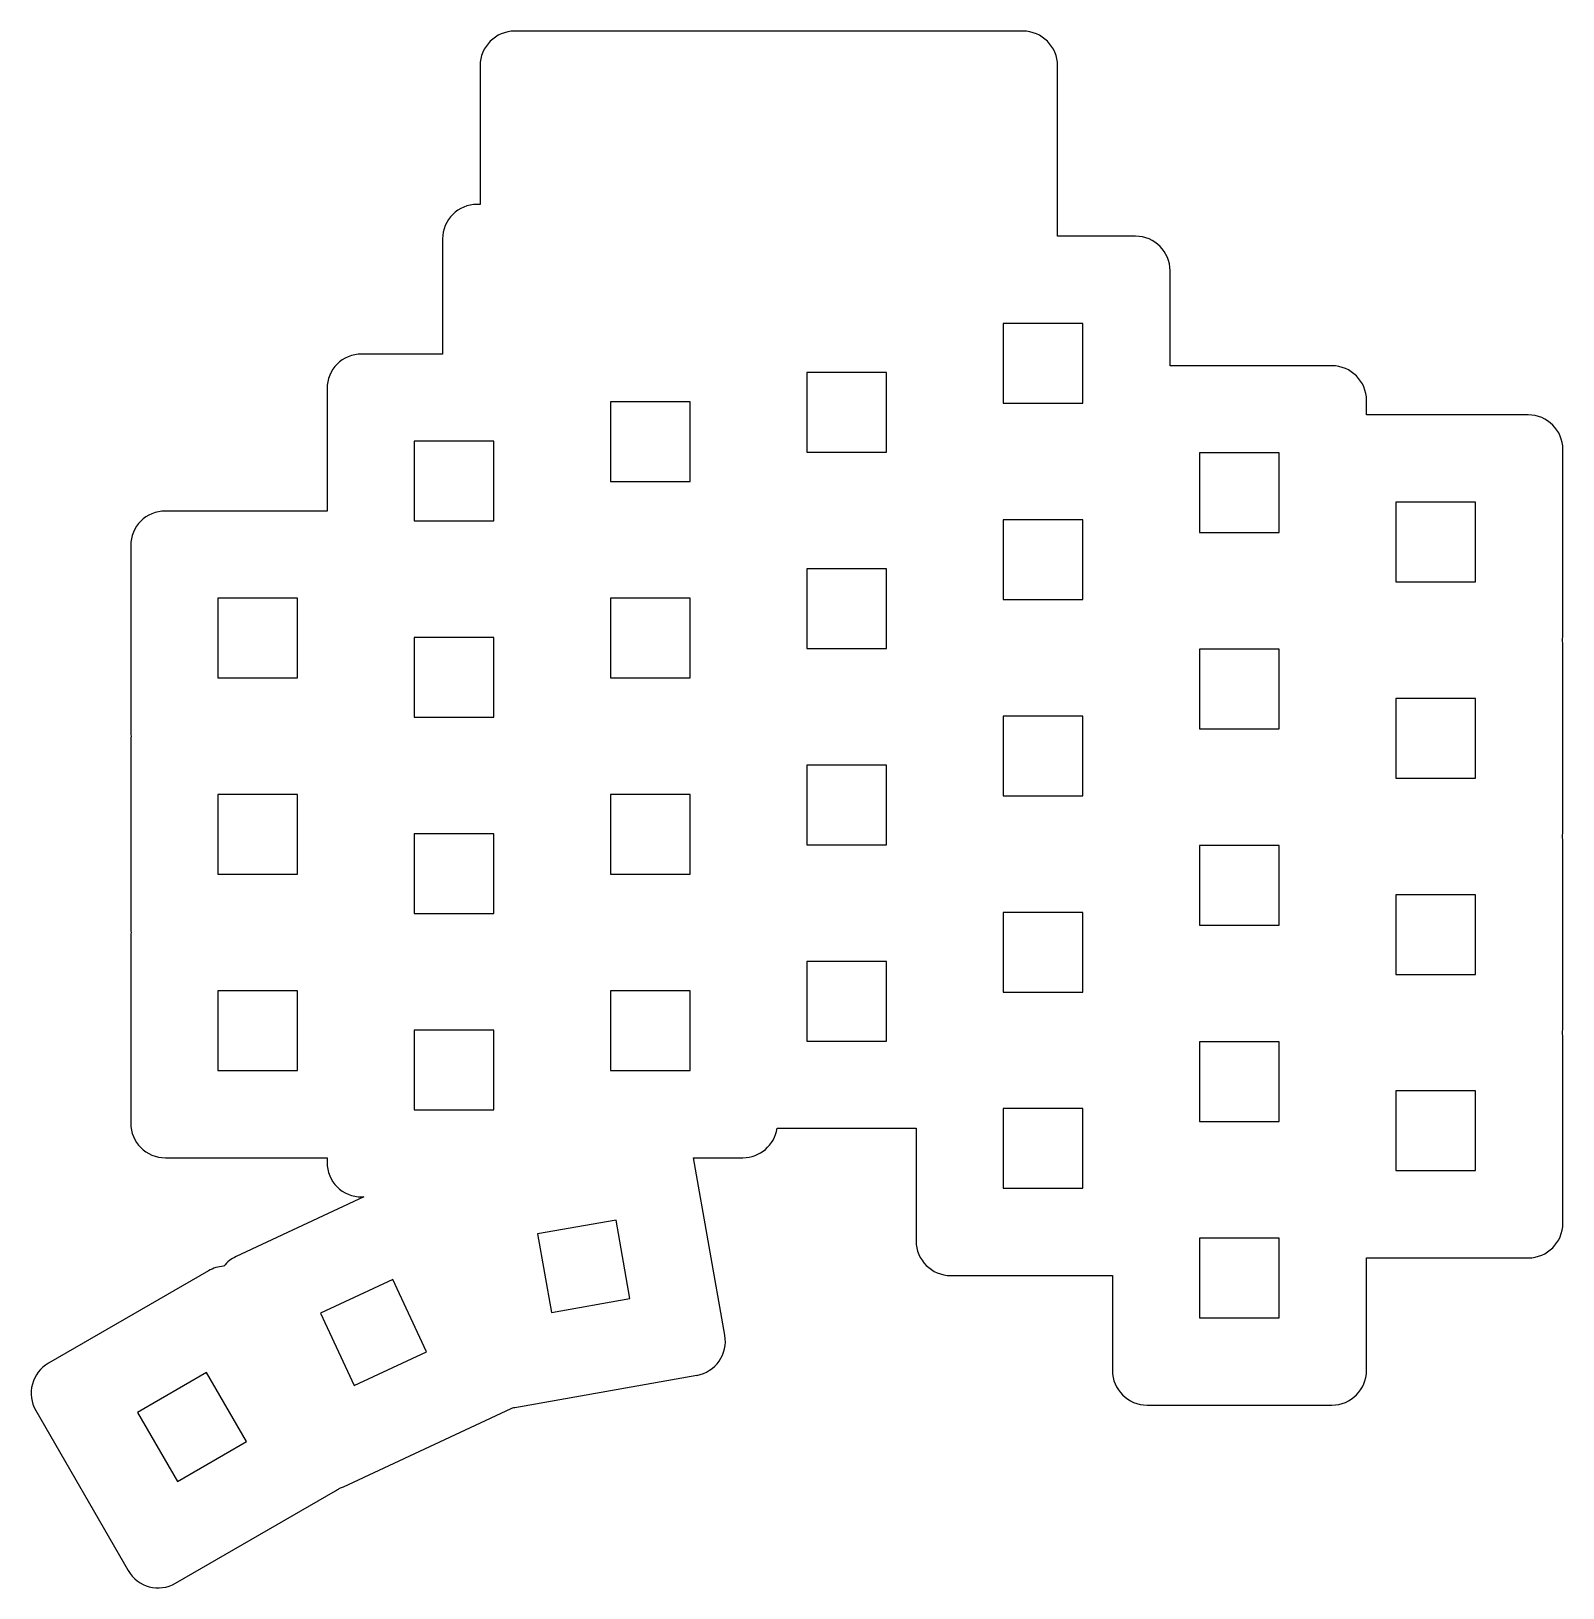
# Model space of a CAD drawing. Header units: millimetres. Extents: x 183 to 316, y -173 to -38.
import ezdxf

# ---------------------------------------------------------------- set-up
doc = ezdxf.new("R2010")
doc.units = ezdxf.units.MM

msp = doc.modelspace()

# ---------------------------------------------------------------- linework, layer by layer
for p, q in [((269.25, -37.77), (225.25, -37.77)), ((222.25, -40.77), (222.25, -52.77)), ((272.25, -55.53), (272.25, -40.77)), ((222.25, -52.77), (222, -52.77)), ((219, -55.77), (219, -65.73)), ((279, -55.53), (272.25, -55.53)), ((282, -66.75), (282, -58.53)), ((274.45, -63.08), (267.55, -63.08)), ((267.55, -63.08), (267.55, -69.98)), ((274.45, -69.98), (274.45, -63.08)), ((219, -65.73), (212, -65.73)), ((257.45, -67.33), (250.55, -67.33)), ((250.55, -67.33), (250.55, -74.23)), ((257.45, -74.23), (257.45, -67.33)), ((296, -66.75), (282, -66.75)), ((209, -68.73), (209, -79.33)), ((240.45, -69.88), (233.55, -69.88)), ((233.55, -69.88), (233.55, -76.78)), ((240.45, -76.78), (240.45, -69.88)), ((267.55, -69.98), (274.45, -69.98)), ((299, -71), (299, -69.75)), ((313, -71), (299, -71)), ((223.45, -73.28), (216.55, -73.28)), ((216.55, -73.28), (216.55, -80.18)), ((223.45, -80.18), (223.45, -73.28)), ((316, -90), (316, -74)), ((250.55, -74.23), (257.45, -74.23)), ((291.45, -74.3), (284.55, -74.3)), ((284.55, -74.3), (284.55, -81.2)), ((291.45, -81.2), (291.45, -74.3)), ((233.55, -76.78), (240.45, -76.78)), ((209, -79.33), (195, -79.33)), ((308.45, -78.55), (301.55, -78.55)), ((301.55, -78.55), (301.55, -85.45)), ((308.45, -85.45), (308.45, -78.55)), ((216.55, -80.18), (223.45, -80.18)), ((274.45, -80.08), (267.55, -80.08)), ((267.55, -80.08), (267.55, -86.98)), ((274.45, -86.98), (274.45, -80.08)), ((284.55, -81.2), (291.45, -81.2)), ((192, -82.33), (192, -98.33)), ((257.45, -84.33), (250.55, -84.33)), ((250.55, -84.33), (250.55, -91.23)), ((257.45, -91.23), (257.45, -84.33)), ((301.55, -85.45), (308.45, -85.45)), ((206.45, -86.88), (199.55, -86.88)), ((199.55, -86.88), (199.55, -93.78)), ((206.45, -93.78), (206.45, -86.88)), ((240.45, -86.88), (233.55, -86.88)), ((233.55, -86.88), (233.55, -93.78)), ((240.45, -93.78), (240.45, -86.88)), ((267.55, -86.98), (274.45, -86.98)), ((223.45, -90.28), (216.55, -90.28)), ((216.55, -90.28), (216.55, -97.18)), ((223.45, -97.18), (223.45, -90.28)), ((250.55, -91.23), (257.45, -91.23)), ((291.45, -91.3), (284.55, -91.3)), ((284.55, -91.3), (284.55, -98.2)), ((291.45, -98.2), (291.45, -91.3)), ((316, -107), (316, -91)), ((199.55, -93.78), (206.45, -93.78)), ((233.55, -93.78), (240.45, -93.78)), ((308.45, -95.55), (301.55, -95.55)), ((301.55, -95.55), (301.55, -102.45)), ((308.45, -102.45), (308.45, -95.55)), ((216.55, -97.18), (223.45, -97.18)), ((274.45, -97.08), (267.55, -97.08)), ((267.55, -97.08), (267.55, -103.98)), ((274.45, -103.98), (274.45, -97.08)), ((284.55, -98.2), (291.45, -98.2)), ((192, -99.33), (192, -115.33)), ((257.45, -101.33), (250.55, -101.33)), ((250.55, -101.33), (250.55, -108.23)), ((257.45, -108.23), (257.45, -101.33)), ((301.55, -102.45), (308.45, -102.45)), ((206.45, -103.88), (199.55, -103.88)), ((199.55, -103.88), (199.55, -110.78)), ((206.45, -110.78), (206.45, -103.88)), ((240.45, -103.88), (233.55, -103.88)), ((233.55, -103.88), (233.55, -110.78)), ((240.45, -110.78), (240.45, -103.88)), ((267.55, -103.98), (274.45, -103.98)), ((223.45, -107.28), (216.55, -107.28)), ((216.55, -107.28), (216.55, -114.18)), ((223.45, -114.18), (223.45, -107.28)), ((250.55, -108.23), (257.45, -108.23)), ((291.45, -108.3), (284.55, -108.3)), ((284.55, -108.3), (284.55, -115.2)), ((291.45, -115.2), (291.45, -108.3)), ((316, -124), (316, -108)), ((199.55, -110.78), (206.45, -110.78)), ((233.55, -110.78), (240.45, -110.78)), ((308.45, -112.55), (301.55, -112.55)), ((301.55, -112.55), (301.55, -119.45)), ((308.45, -119.45), (308.45, -112.55)), ((216.55, -114.18), (223.45, -114.18)), ((274.45, -114.08), (267.55, -114.08)), ((267.55, -114.08), (267.55, -120.98)), ((274.45, -120.98), (274.45, -114.08)), ((284.55, -115.2), (291.45, -115.2)), ((192, -116.33), (192, -132.33)), ((257.45, -118.33), (250.55, -118.33)), ((250.55, -118.33), (250.55, -125.23)), ((257.45, -125.23), (257.45, -118.33)), ((301.55, -119.45), (308.45, -119.45)), ((206.45, -120.88), (199.55, -120.88)), ((199.55, -120.88), (199.55, -127.78)), ((206.45, -127.78), (206.45, -120.88)), ((240.45, -120.88), (233.55, -120.88)), ((233.55, -120.88), (233.55, -127.78)), ((240.45, -127.78), (240.45, -120.88)), ((267.55, -120.98), (274.45, -120.98)), ((223.45, -124.28), (216.55, -124.28)), ((216.55, -124.28), (216.55, -131.18)), ((223.45, -131.18), (223.45, -124.28)), ((250.55, -125.23), (257.45, -125.23)), ((291.45, -125.3), (284.55, -125.3)), ((284.55, -125.3), (284.55, -132.2)), ((291.45, -132.2), (291.45, -125.3)), ((316, -141), (316, -125)), ((199.55, -127.78), (206.45, -127.78)), ((233.55, -127.78), (240.45, -127.78)), ((308.45, -129.55), (301.55, -129.55)), ((301.55, -129.55), (301.55, -136.45)), ((308.45, -136.45), (308.45, -129.55)), ((216.55, -131.18), (223.45, -131.18)), ((274.45, -131.08), (267.55, -131.08)), ((267.55, -131.08), (267.55, -137.98)), ((274.45, -137.98), (274.45, -131.08)), ((247.97, -132.78), (260, -132.78)), ((260, -132.78), (260, -142.53)), ((284.55, -132.2), (291.45, -132.2)), ((195, -135.33), (209, -135.33)), ((209, -135.33), (209, -135.73)), ((240.73, -135.33), (245, -135.33)), ((243.44, -150.7), (240.73, -135.33)), ((301.55, -136.45), (308.45, -136.45)), ((212.17, -138.73), (201.13, -143.88)), ((212, -138.73), (212.17, -138.73)), ((267.55, -137.98), (274.45, -137.98)), ((234.02, -140.73), (227.22, -141.93)), ((235.22, -147.53), (234.02, -140.73)), ((227.22, -141.93), (228.42, -148.73)), ((291.45, -142.3), (284.55, -142.3)), ((284.55, -142.3), (284.55, -149.2)), ((291.45, -149.2), (291.45, -142.3)), ((299, -144), (313, -144)), ((299, -153.75), (299, -144)), ((198.73, -145.12), (184.88, -153.12)), ((263, -145.53), (277, -145.53)), ((277, -145.53), (277, -153.75)), ((214.7, -145.88), (208.44, -148.8)), ((217.61, -152.13), (214.7, -145.88)), ((228.42, -148.73), (235.22, -147.53)), ((208.44, -148.8), (211.36, -155.05)), ((284.55, -149.2), (291.45, -149.2)), ((211.36, -155.05), (217.61, -152.13)), ((198.57, -153.94), (192.59, -157.39)), ((202.02, -159.91), (198.57, -153.94)), ((225.25, -156.95), (241.01, -154.17)), ((183.78, -157.22), (191.78, -171.08)), ((192.59, -157.39), (196.04, -163.36)), ((210.43, -163.82), (224.93, -157.05)), ((280, -156.75), (296, -156.75)), ((196.04, -163.36), (202.02, -159.91)), ((195.88, -172.18), (209.73, -164.18))]:
    msp.add_line(p, q)
for centre, start, end in [((225.25, -40.77), 90, 180), ((269.25, -40.77), 0, 90), ((222, -55.77), 90, 180), ((279, -58.53), 0, 90), ((212, -68.73), 90, 180), ((296, -69.75), 0, 90), ((313, -74), 0, 90), ((195, -82.33), 90, 180), ((313, -90), 350.4059, 360), ((313, -91), 0, 9.5941), ((195, -98.33), 180, 189.5941), ((195, -99.33), 170.4059, 180), ((313, -107), 350.4059, 360), ((313, -108), 0, 9.5941), ((195, -115.33), 180, 189.5941), ((195, -116.33), 170.4059, 180), ((313, -124), 350.4059, 360), ((313, -125), 0, 9.5941), ((195, -132.33), 180, 270), ((245, -132.33), 270, 351.3731), ((212, -135.73), 180, 270), ((313, -141), 270, 360), ((263, -142.53), 180, 270), ((202.4, -146.6), 115, 141.4798), ((200.23, -147.72), 93.5202, 120), ((240.49, -151.22), 280, 10), ((186.38, -155.72), 120, 210), ((280, -153.75), 180, 270), ((296, -153.75), 270, 360), ((223.66, -154.34), 295, 298.2775), ((224.73, -154), 276.7225, 280), ((208.23, -161.58), 300, 307.5075), ((209.16, -161.1), 287.4924, 295), ((194.38, -169.58), 210, 300)]:
    msp.add_arc(centre, 3, start, end)

doc.saveas('drawing.dxf')
